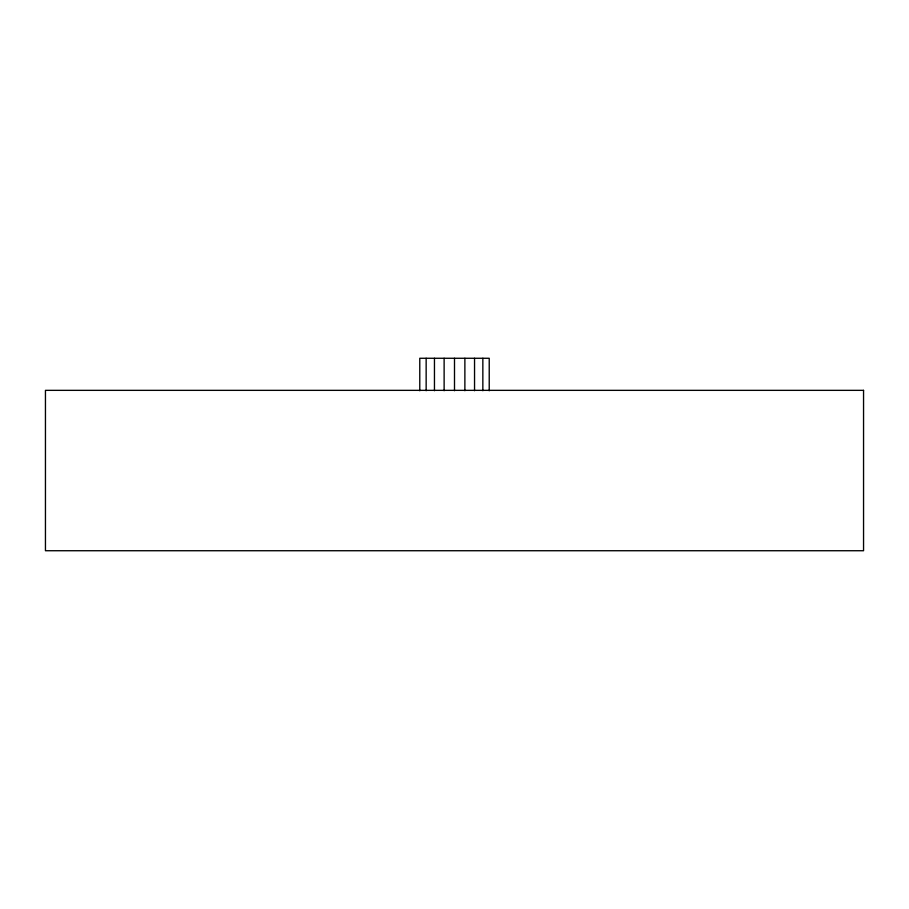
<?xml version="1.0" encoding="UTF-8"?>
<svg xmlns="http://www.w3.org/2000/svg" width="909" height="909" viewBox="0 0 909 909"><rect width="100%" height="100%" fill="white"/><g stroke="black" fill="none" stroke-linecap="round" stroke-linejoin="round"><path stroke-width="1.36" d="M489.224 390.768L489.224 358.271L419.776 358.271L419.776 390.768M482.849 358.271L482.849 390.722M474.543 358.271L474.543 390.722M464.874 358.271L464.874 390.722M454.5 358.271L454.5 390.722M444.126 358.271L444.126 390.722M434.457 358.271L434.457 390.722M426.151 358.271L426.151 390.722M863.55 390.347L45.45 390.347L45.45 550.729L863.55 550.729L863.55 390.347"/></g></svg>
